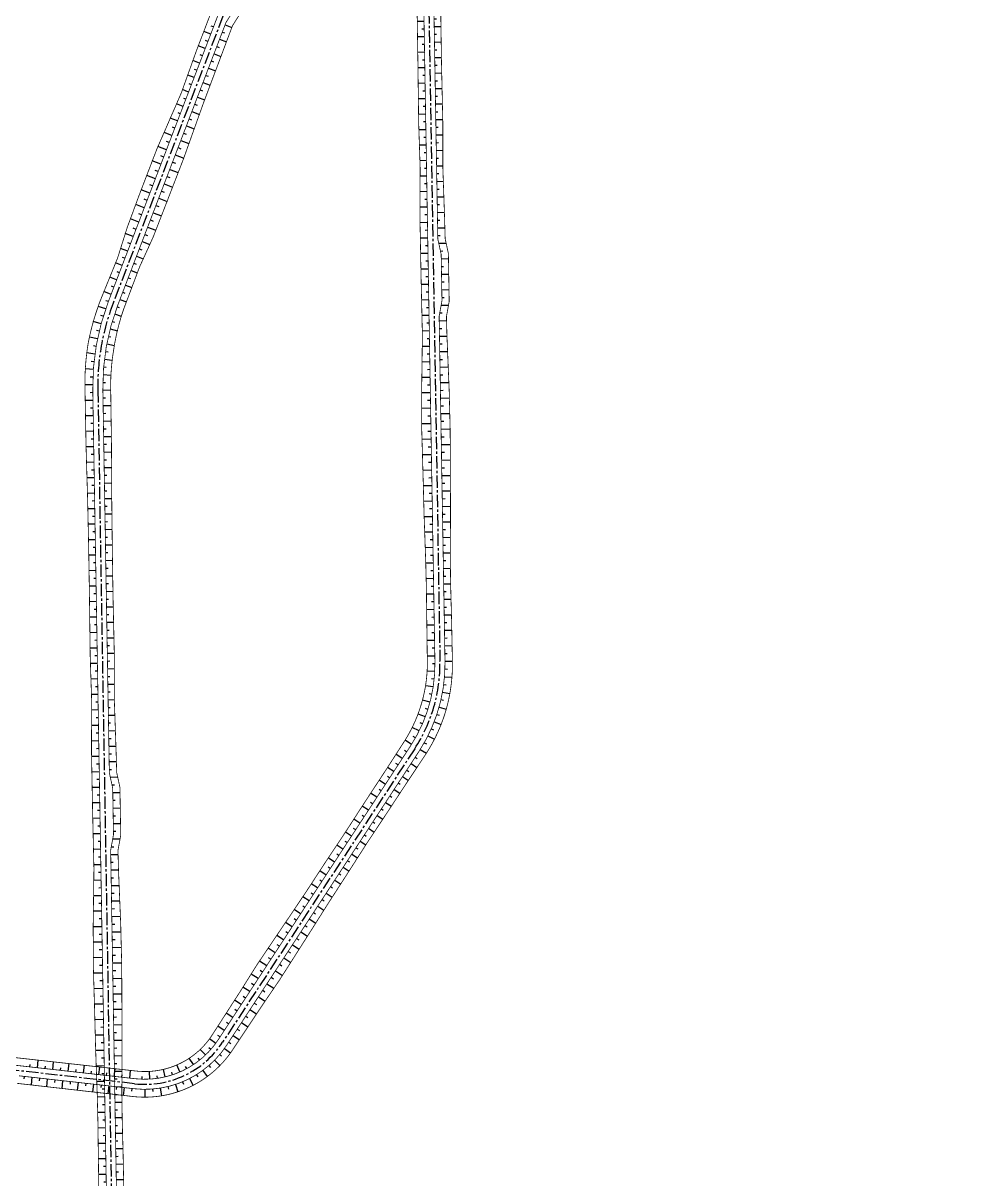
# Model space of a CAD drawing. Extents: x 5370511 to 5386565, y 1010429 to 1053793.
# Drawn here: x 5374825 to 5375431, y 1038573 to 1039320 of the extents above; entities that cross this region are included whole.
import ezdxf

# ---------------------------------------------------------------- set-up
doc = ezdxf.new("R2010")
doc.units = 0
doc.linetypes.add('осевая2', pattern=[12.5, 8, -1.5, 1.5, -1.5])
doc.layers.add('АД_ось', color=7, linetype='CONTINUOUS')
doc.layers.add('АД_откосы', color=7, linetype='CONTINUOUS')

# ---------------------------------------------------------------- blocks, each defined once
blk = doc.blocks.new('ад_откосы')
at = {"layer": 'АД_ось', "color": 253, "linetype": 'осевая2'}
blk.add_lwpolyline([(5375430.58, 1040221.43), (5375411.597, 1040182.837), (5375411.597, 1040182.837, -0.1885989), (5375379.345, 1040153.337), (5375343.18, 1040142.238, 0.339224), (5375295.515, 1040075.016), (5375298.308, 1039852.823, -0.2661687), (5375269.306, 1039800.693), (5375230.075, 1039777.027, 0.1670814), (5375188.345, 1039727.168), (5375094.995, 1039483.442, 0.0959879), (5375085.094, 1039427.24), (5375093.937, 1038907.311, -0.1503025), (5375077.612, 1038850.83), (5374953.466, 1038661.234, -0.2829147), (5374896.577, 1038634.476), (5374480.435, 1038681.187, 0.2497911), (5374454.21, 1038670.78), (5374439.829, 1038653.825, 0.414264), (5374442.147, 1038625.633), (5374500.604, 1038576.068)], format="xyb", dxfattribs=at)
at = {"layer": 'АД_откосы', "color": 253, "const_width": 0.5}
for points in [[(5375177.563, 1039671.261), (5375172.151, 1039662.688), (5375153.683, 1039613.618), (5375140.355, 1039576.371), (5375128.857, 1039546.637), (5375120.825, 1039526.059), (5375112.154, 1039507.01), (5375102.195, 1039480.67), (5375101.822, 1039479.614), (5375101.456, 1039478.556), (5375101.099, 1039477.495), (5375100.751, 1039476.431), (5375100.41, 1039475.364), (5375100.078, 1039474.294), (5375099.755, 1039473.223), (5375099.44, 1039472.148), (5375099.133, 1039471.071), (5375098.835, 1039469.992), (5375098.546, 1039468.91), (5375098.264, 1039467.826), (5375097.992, 1039466.74), (5375097.728, 1039465.652), (5375097.472, 1039464.562), (5375097.225, 1039463.47), (5375096.976, 1039462.32), (5375096.735, 1039461.169), (5375096.504, 1039460.016), (5375096.283, 1039458.86), (5375096.072, 1039457.703), (5375095.87, 1039456.544), (5375095.677, 1039455.384), (5375095.495, 1039454.222), (5375095.306, 1039453.106), (5375095.126, 1039451.989), (5375094.955, 1039450.871), (5375094.793, 1039449.751), (5375094.64, 1039448.629), (5375094.496, 1039447.507), (5375094.361, 1039446.383), (5375094.235, 1039445.259), (5375094.118, 1039444.133), (5375094.01, 1039443.007), (5375093.91, 1039441.88), (5375093.82, 1039440.752), (5375093.739, 1039439.623), (5375093.667, 1039438.494), (5375093.604, 1039437.364), (5375093.55, 1039436.233), (5375093.505, 1039435.103), (5375093.469, 1039433.972), (5375093.442, 1039432.84), (5375093.424, 1039431.709), (5375093.415, 1039430.577), (5375093.415, 1039429.446), (5375093.425, 1039428.314), (5375093.452, 1039426.407), (5375093.936, 1039391.208), (5375094.117, 1039355.926), (5375094.482, 1039323.898), (5375094.919, 1039294.471), (5375095.773, 1039255.94), (5375095.807, 1039226.036), (5375096.886, 1039194.97), (5375097.303, 1039180.286), (5375099.387, 1039170.716), (5375099.913, 1039139.794), (5375098.135, 1039130.046), (5375098.43, 1039118.375), (5375099.911, 1039081.925), (5375100.548, 1039055.992), (5375100.69, 1039023.65), (5375100.757, 1039002.988), (5375100.629, 1038972.942), (5375100.861, 1038955.983), (5375101.42, 1038935.19), (5375101.982, 1038907.434), (5375101.994, 1038906.571), (5375101.999, 1038905.708), (5375101.998, 1038904.844), (5375101.989, 1038903.981), (5375101.973, 1038903.117), (5375101.951, 1038902.254), (5375101.922, 1038901.391), (5375101.885, 1038900.529), (5375101.842, 1038899.666), (5375101.792, 1038898.805), (5375101.736, 1038897.943), (5375101.672, 1038897.082), (5375101.601, 1038896.221), (5375101.524, 1038895.362), (5375101.439, 1038894.502), (5375101.348, 1038893.644), (5375101.25, 1038892.786), (5375101.145, 1038891.929), (5375101.033, 1038891.073), (5375100.915, 1038890.218), (5375100.789, 1038889.363), (5375100.657, 1038888.51), (5375100.518, 1038887.658), (5375100.372, 1038886.807), (5375100.219, 1038885.957), (5375100.06, 1038885.109), (5375099.893, 1038884.261), (5375099.72, 1038883.415), (5375099.541, 1038882.571), (5375099.354, 1038881.728), (5375099.161, 1038880.886), (5375098.961, 1038880.046), (5375098.754, 1038879.208), (5375098.541, 1038878.372), (5375098.321, 1038877.537), (5375098.094, 1038876.703), (5375097.861, 1038875.872), (5375097.621, 1038875.043), (5375097.374, 1038874.215), (5375097.11, 1038873.376), (5375096.839, 1038872.538), (5375096.561, 1038871.703), (5375096.276, 1038870.869), (5375095.984, 1038870.039), (5375095.686, 1038869.21), (5375095.381, 1038868.385), (5375095.069, 1038867.561), (5375094.75, 1038866.74), (5375094.425, 1038865.922), (5375094.093, 1038865.107), (5375093.755, 1038864.294), (5375093.41, 1038863.484), (5375093.058, 1038862.677), (5375092.7, 1038861.872), (5375092.335, 1038861.071), (5375091.964, 1038860.273), (5375091.586, 1038859.477), (5375091.202, 1038858.685), (5375090.811, 1038857.896), (5375090.414, 1038857.11), (5375090.01, 1038856.328), (5375089.601, 1038855.548), (5375089.185, 1038854.773), (5375088.762, 1038854), (5375088.333, 1038853.231), (5375087.901, 1038852.469), (5375087.463, 1038851.71), (5375087.019, 1038850.955), (5375086.569, 1038850.203), (5375086.112, 1038849.455), (5375085.649, 1038848.711), (5375085.181, 1038847.971), (5375084.706, 1038847.234), (5375084.226, 1038846.502), (5375072.385, 1038828.699), (5375058.558, 1038807.679), (5375046.804, 1038789.963), (5375033.87, 1038769.769), (5375020.768, 1038749.469), (5375011.392, 1038734.596), (5374990.422, 1038701.71), (5374990.279, 1038701.493), (5374979.574, 1038685.791), (5374960.243, 1038656.792), (5374959.949, 1038656.343), (5374959.651, 1038655.897), (5374959.349, 1038655.453), (5374959.044, 1038655.012), (5374958.736, 1038654.573), (5374958.424, 1038654.136), (5374958.109, 1038653.702), (5374957.79, 1038653.27), (5374957.468, 1038652.841), (5374957.142, 1038652.415), (5374956.814, 1038651.991), (5374956.482, 1038651.569), (5374956.146, 1038651.151), (5374955.807, 1038650.734), (5374955.465, 1038650.321), (5374955.12, 1038649.91), (5374954.772, 1038649.502), (5374954.42, 1038649.097), (5374954.065, 1038648.694), (5374953.707, 1038648.295), (5374953.346, 1038647.898), (5374952.982, 1038647.504), (5374952.614, 1038647.113), (5374952.244, 1038646.725), (5374951.87, 1038646.339), (5374951.494, 1038645.957), (5374951.114, 1038645.578), (5374950.732, 1038645.201), (5374950.347, 1038644.828), (5374949.958, 1038644.458), (5374949.567, 1038644.091), (5374949.173, 1038643.727), (5374948.776, 1038643.366), (5374948.376, 1038643.008), (5374947.973, 1038642.653), (5374947.568, 1038642.302), (5374947.16, 1038641.953), (5374946.749, 1038641.608), (5374946.335, 1038641.266), (5374945.919, 1038640.928), (5374945.5, 1038640.593), (5374944.978, 1038640.184), (5374944.453, 1038639.78), (5374943.924, 1038639.381), (5374943.392, 1038638.986), (5374942.857, 1038638.596), (5374942.416, 1038638.282), (5374941.973, 1038637.972), (5374941.528, 1038637.665), (5374941.08, 1038637.361), (5374940.629, 1038637.061), (5374940.176, 1038636.765), (5374939.721, 1038636.472), (5374939.264, 1038636.183), (5374938.804, 1038635.898), (5374938.342, 1038635.616), (5374937.878, 1038635.338), (5374937.412, 1038635.064), (5374936.943, 1038634.793), (5374936.473, 1038634.526), (5374936, 1038634.263), (5374935.525, 1038634.003), (5374935.048, 1038633.748), (5374934.569, 1038633.496), (5374934.088, 1038633.248), (5374933.605, 1038633.004), (5374933.121, 1038632.763), (5374932.634, 1038632.527), (5374932.146, 1038632.294), (5374931.655, 1038632.065), (5374931.163, 1038631.84), (5374930.669, 1038631.619), (5374930.174, 1038631.402), (5374929.676, 1038631.189), (5374929.177, 1038630.98), (5374928.677, 1038630.775), (5374928.174, 1038630.573), (5374927.671, 1038630.376), (5374927.165, 1038630.183), (5374926.658, 1038629.994), (5374926.15, 1038629.808), (5374925.64, 1038629.627), (5374925.129, 1038629.45), (5374924.616, 1038629.277), (5374924.102, 1038629.109), (5374923.587, 1038628.944), (5374923.071, 1038628.783), (5374922.553, 1038628.627), (5374922.034, 1038628.475), (5374921.514, 1038628.326), (5374920.993, 1038628.182), (5374920.471, 1038628.042), (5374919.948, 1038627.906), (5374919.423, 1038627.774), (5374918.898, 1038627.647), (5374918.371, 1038627.523), (5374917.844, 1038627.404), (5374917.315, 1038627.289), (5374916.786, 1038627.178), (5374916.256, 1038627.071), (5374915.725, 1038626.968), (5374915.193, 1038626.87), (5374914.661, 1038626.776), (5374914.128, 1038626.686), (5374913.594, 1038626.6), (5374913.059, 1038626.518), (5374912.524, 1038626.441), (5374911.988, 1038626.368), (5374911.452, 1038626.299), (5374910.915, 1038626.234), (5374910.378, 1038626.174), (5374909.84, 1038626.117), (5374909.301, 1038626.065), (5374908.763, 1038626.018), (5374908.224, 1038625.974), (5374907.684, 1038625.935), (5374907.145, 1038625.9), (5374906.605, 1038625.869), (5374906.06, 1038625.845), (5374905.515, 1038625.824), (5374904.97, 1038625.808), (5374904.425, 1038625.796), (5374903.88, 1038625.789), (5374903.335, 1038625.785), (5374902.789, 1038625.786), (5374902.244, 1038625.792), (5374901.699, 1038625.801), (5374901.154, 1038625.815), (5374900.609, 1038625.833), (5374900.064, 1038625.856), (5374899.519, 1038625.883), (5374898.975, 1038625.914), (5374898.431, 1038625.949), (5374897.887, 1038625.989), (5374897.343, 1038626.033), (5374896.8, 1038626.081), (5374895.674, 1038626.199), (5374820.625, 1038634.711)], [(5375159.271, 1039673.833), (5375148.683, 1039646.127), (5375139.046, 1039619.225), (5375123.231, 1039582.93), (5375111.797, 1039553.171), (5375104.146, 1039532.447), (5375097.839, 1039512.492), (5375087.229, 1039486.401), (5375086.766, 1039485.215), (5375086.313, 1039484.026), (5375085.869, 1039482.834), (5375085.435, 1039481.637), (5375085.01, 1039480.438), (5375084.595, 1039479.235), (5375084.19, 1039478.028), (5375083.795, 1039476.819), (5375083.409, 1039475.606), (5375083.032, 1039474.391), (5375082.666, 1039473.172), (5375082.309, 1039471.951), (5375081.963, 1039470.726), (5375081.626, 1039469.499), (5375081.298, 1039468.269), (5375080.981, 1039467.037), (5375080.674, 1039465.802), (5375080.376, 1039464.565), (5375080.089, 1039463.325), (5375079.813, 1039462.093), (5375079.548, 1039460.858), (5375079.292, 1039459.622), (5375079.046, 1039458.383), (5375078.81, 1039457.142), (5375078.614, 1039455.899), (5375078.427, 1039454.654), (5375078.25, 1039453.408), (5375078.083, 1039452.16), (5375077.926, 1039450.911), (5375077.778, 1039449.661), (5375077.641, 1039448.41), (5375077.514, 1039447.157), (5375077.396, 1039445.904), (5375077.289, 1039444.65), (5375077.191, 1039443.395), (5375077.104, 1039442.139), (5375077.026, 1039440.882), (5375076.958, 1039439.625), (5375076.9, 1039438.368), (5375076.853, 1039437.11), (5375076.815, 1039435.852), (5375076.787, 1039434.593), (5375076.769, 1039433.334), (5375076.762, 1039432.088), (5375076.764, 1039430.841), (5375076.776, 1039429.595), (5375076.798, 1039428.349), (5375076.829, 1039427.103), (5375077.493, 1039390.929), (5375078.541, 1039355.661), (5375079.226, 1039323.638), (5375079.683, 1039294.212), (5375080.168, 1039255.675), (5375081.136, 1039225.787), (5375080.99, 1039194.7), (5375081.72, 1039155.687), (5375082.585, 1039118.106), (5375082.107, 1039081.622), (5375082.19, 1039055.68), (5375083.122, 1039023.351), (5375083.653, 1039002.517), (5375084.706, 1038972.671), (5375085.136, 1038955.716), (5375085.772, 1038907.161), (5375085.778, 1038906.421), (5375085.778, 1038905.681), (5375085.771, 1038904.942), (5375085.759, 1038904.202), (5375085.741, 1038903.463), (5375085.717, 1038902.724), (5375085.687, 1038901.985), (5375085.651, 1038901.246), (5375085.609, 1038900.508), (5375085.561, 1038899.77), (5375085.507, 1038899.032), (5375085.447, 1038898.295), (5375085.381, 1038897.558), (5375085.309, 1038896.822), (5375085.232, 1038896.086), (5375085.148, 1038895.351), (5375085.059, 1038894.617), (5375084.963, 1038893.884), (5375084.862, 1038893.151), (5375084.755, 1038892.419), (5375084.642, 1038891.688), (5375084.523, 1038890.958), (5375084.398, 1038890.229), (5375084.267, 1038889.502), (5375084.13, 1038888.775), (5375083.988, 1038888.049), (5375083.84, 1038887.324), (5375083.685, 1038886.601), (5375083.525, 1038885.879), (5375083.35, 1038885.118), (5375083.168, 1038884.358), (5375082.979, 1038883.599), (5375082.784, 1038882.843), (5375082.583, 1038882.088), (5375082.376, 1038881.334), (5375082.162, 1038880.583), (5375081.942, 1038879.833), (5375081.423, 1038878.132), (5375081.201, 1038877.428), (5375080.973, 1038876.727), (5375080.739, 1038876.026), (5375080.5, 1038875.328), (5375080.255, 1038874.632), (5375080.005, 1038873.938), (5375079.749, 1038873.246), (5375079.487, 1038872.556), (5375079.22, 1038871.868), (5375078.947, 1038871.182), (5375078.669, 1038870.498), (5375078.385, 1038869.817), (5375078.096, 1038869.138), (5375077.802, 1038868.461), (5375077.502, 1038867.787), (5375077.196, 1038867.115), (5375076.885, 1038866.446), (5375076.569, 1038865.779), (5375076.248, 1038865.114), (5375075.921, 1038864.453), (5375075.588, 1038863.794), (5375075.251, 1038863.137), (5375074.908, 1038862.484), (5375074.56, 1038861.833), (5375074.202, 1038861.169), (5375073.838, 1038860.508), (5375073.47, 1038859.85), (5375073.095, 1038859.196), (5375072.716, 1038858.544), (5375072.331, 1038857.895), (5375071.941, 1038857.249), (5375071.546, 1038856.607), (5375071.145, 1038855.968), (5375070.739, 1038855.332), (5375059.164, 1038837.356), (5375045.36, 1038816.321), (5375033.833, 1038798.457), (5375020.555, 1038778.488), (5375007.333, 1038758.266), (5374997.532, 1038743.671), (5374975.71, 1038711.343), (5374965.476, 1038695.023), (5374946.598, 1038665.728), (5374946.373, 1038665.387), (5374946.145, 1038665.047), (5374945.915, 1038664.709), (5374945.682, 1038664.373), (5374945.446, 1038664.039), (5374945.208, 1038663.707), (5374944.967, 1038663.376), (5374944.724, 1038663.048), (5374944.478, 1038662.721), (5374944.229, 1038662.397), (5374943.978, 1038662.074), (5374943.724, 1038661.754), (5374943.468, 1038661.435), (5374943.209, 1038661.118), (5374942.948, 1038660.804), (5374942.684, 1038660.491), (5374942.418, 1038660.181), (5374942.149, 1038659.873), (5374941.878, 1038659.567), (5374941.605, 1038659.263), (5374941.329, 1038658.961), (5374941.051, 1038658.661), (5374940.77, 1038658.364), (5374940.487, 1038658.069), (5374940.202, 1038657.776), (5374939.915, 1038657.485), (5374939.625, 1038657.197), (5374939.333, 1038656.911), (5374939.039, 1038656.627), (5374938.742, 1038656.345), (5374938.443, 1038656.066), (5374938.142, 1038655.79), (5374937.839, 1038655.515), (5374937.534, 1038655.243), (5374937.226, 1038654.974), (5374936.917, 1038654.707), (5374936.605, 1038654.442), (5374936.292, 1038654.18), (5374935.976, 1038653.92), (5374935.658, 1038653.663), (5374935.338, 1038653.408), (5374935.016, 1038653.156), (5374934.692, 1038652.906), (5374934.367, 1038652.659), (5374934.039, 1038652.415), (5374933.705, 1038652.171), (5374933.369, 1038651.93), (5374933.03, 1038651.692), (5374932.69, 1038651.456), (5374932.348, 1038651.224), (5374932.005, 1038650.994), (5374931.659, 1038650.766), (5374931.312, 1038650.542), (5374930.963, 1038650.32), (5374930.612, 1038650.101), (5374930.259, 1038649.885), (5374929.905, 1038649.671), (5374929.549, 1038649.461), (5374929.191, 1038649.253), (5374928.832, 1038649.048), (5374928.471, 1038648.846), (5374928.108, 1038648.647), (5374927.744, 1038648.451), (5374927.378, 1038648.258), (5374927.011, 1038648.068), (5374926.642, 1038647.88), (5374926.272, 1038647.696), (5374925.9, 1038647.515), (5374925.527, 1038647.336), (5374925.152, 1038647.161), (5374924.777, 1038646.988), (5374924.399, 1038646.819), (5374924.021, 1038646.652), (5374923.641, 1038646.489), (5374923.259, 1038646.328), (5374922.877, 1038646.171), (5374922.493, 1038646.017), (5374922.108, 1038645.865), (5374921.722, 1038645.717), (5374921.334, 1038645.572), (5374920.946, 1038645.43), (5374920.556, 1038645.291), (5374920.166, 1038645.156), (5374919.774, 1038645.023), (5374919.381, 1038644.894), (5374918.987, 1038644.767), (5374918.592, 1038644.644), (5374918.196, 1038644.524), (5374917.8, 1038644.407), (5374917.402, 1038644.294), (5374917.003, 1038644.183), (5374916.604, 1038644.076), (5374916.203, 1038643.972), (5374915.802, 1038643.871), (5374915.392, 1038643.771), (5374914.981, 1038643.675), (5374914.57, 1038643.582), (5374914.157, 1038643.492), (5374913.744, 1038643.406), (5374913.33, 1038643.323), (5374912.916, 1038643.244), (5374912.501, 1038643.168), (5374912.085, 1038643.095), (5374911.669, 1038643.026), (5374911.252, 1038642.96), (5374910.835, 1038642.897), (5374910.417, 1038642.838), (5374909.999, 1038642.783), (5374909.58, 1038642.73), (5374909.161, 1038642.681), (5374908.741, 1038642.636), (5374908.321, 1038642.594), (5374907.901, 1038642.555), (5374907.481, 1038642.52), (5374907.06, 1038642.488), (5374906.639, 1038642.46), (5374906.218, 1038642.435), (5374905.796, 1038642.414), (5374905.384, 1038642.396), (5374904.971, 1038642.381), (5374904.558, 1038642.369), (5374904.145, 1038642.361), (5374903.732, 1038642.356), (5374903.319, 1038642.354), (5374902.906, 1038642.355), (5374902.493, 1038642.36), (5374902.08, 1038642.368), (5374901.667, 1038642.379), (5374901.254, 1038642.393), (5374900.842, 1038642.411), (5374900.429, 1038642.432), (5374900.017, 1038642.456), (5374899.605, 1038642.484), (5374899.193, 1038642.514), (5374898.781, 1038642.548), (5374898.37, 1038642.585), (5374897.517, 1038642.672), (5374818.499, 1038651.436)]]:
    blk.add_lwpolyline(points, dxfattribs=at)
at = {"layer": 'АД_откосы', "color": 253}
blk.add_lwpolyline([(5375458.347, 1040221.108, 0.5, 0.5, 0.2574846), (5375421.326, 1040195.252, 0.5, 0.5, 0), (5375414.514, 1040181.403, 0.5, 0.5, -0.1885989), (5375380.514, 1040150.305, 0.5, 0.5, 0), (5375335.042, 1040132.77, 0.5, 0.5, 0.3135397), (5375298.714, 1040079.107, 0.5, 0.5, 0), (5375301.558, 1039852.864, 0.5, 0.5, -0.2661687), (5375270.984, 1039797.911, 0.5, 0.5, 0), (5375231.753, 1039774.244, 0.5, 0.5, 0.1670814), (5375191.38, 1039726.006, 0.5, 0.5, 0), (5375185.799, 1039711.436, 0.5, 0.5, 0), (5375184.09, 1039701.382, 0.5, 0.5, 0), (5375173.36, 1039673.367, 0.5, 0.5, 0), (5375167.916, 1039664.744, 0.5, 0.5, 0), (5375098.03, 1039482.279, 0.5, 0.5, 0.0959879), (5375088.344, 1039427.295, 0.5, 0.5, 0), (5375092.547, 1039180.138, 0.5, 0.5, 0), (5375094.717, 1039170.174, 0.5, 0.5, 0), (5375095.227, 1039140.178, 0.5, 0.5, 0), (5375093.398, 1039130.145, 0.5, 0.5, 0), (5375097.187, 1038907.366, 0.5, 0.5, -0.1503025), (5375080.331, 1038849.05, 0.5, 0.5, 0), (5374956.185, 1038659.453, 0.5, 0.5, -0.2829147), (5374896.214, 1038631.247, 0.5, 0.5, 0), (5374821.962, 1038639.581, 0.5, 0.5, 0)], format="xyseb", dxfattribs=at)
at = {"layer": 'АД_откосы', "color": 253, "const_width": 0.5}
blk.add_lwpolyline([(5375403.879, 1040215.333, -0.5904508), (5375415.662, 1040198.463), (5375408.681, 1040184.272, -0.1885989), (5375378.176, 1040156.369), (5375332.703, 1040138.835, 0.3135397), (5375292.215, 1040079.026), (5375295.058, 1039852.782, -0.2661687), (5375267.627, 1039803.476), (5375228.396, 1039779.81, 0.1670814), (5375185.31, 1039728.331), (5375091.96, 1039484.604, 0.0959879), (5375081.845, 1039427.185), (5375090.687, 1038907.256, -0.1503025), (5375074.893, 1038852.61), (5374950.747, 1038663.014, -0.2829147), (5374896.939, 1038637.706), (5374480.798, 1038684.417, 0.2497911), (5374451.732, 1038672.882), (5374437.351, 1038655.927, 0.414264), (5374440.045, 1038623.155), (5374498.464, 1038573.621)], format="xyb", dxfattribs=at)
at = {"layer": 'АД_откосы', "color": 253}
for points in [[(5375158.066, 1039657.2), (5375153.572, 1039658.921)], [(5375159.855, 1039661.87), (5375158.354, 1039662.444)], [(5375165.565, 1039658.605), (5375167.027, 1039658.045)], [(5375167.353, 1039663.274), (5375171.739, 1039661.595)], [(5375154.49, 1039647.862), (5375150.003, 1039649.58)], [(5375156.278, 1039652.531), (5375154.78, 1039653.105)], [(5375161.988, 1039649.267), (5375163.468, 1039648.7)], [(5375163.776, 1039653.936), (5375168.217, 1039652.235)], [(5375152.701, 1039643.193), (5375151.206, 1039643.765)], [(5375160.2, 1039644.597), (5375164.694, 1039642.876)], [(5375150.913, 1039638.523), (5375146.557, 1039640.192)], [(5375149.124, 1039633.854), (5375147.672, 1039634.41)], [(5375156.623, 1039635.259), (5375161.172, 1039633.517)], [(5375158.411, 1039639.928), (5375159.91, 1039639.354)], [(5375147.336, 1039629.185), (5375143.184, 1039630.775)], [(5375154.835, 1039630.59), (5375156.351, 1039630.009)], [(5375143.759, 1039619.846), (5375139.811, 1039621.359)], [(5375145.548, 1039624.516), (5375144.164, 1039625.046)], [(5375151.258, 1039621.251), (5375152.792, 1039620.664)], [(5375153.046, 1039625.921), (5375157.65, 1039624.157)], [(5375140.183, 1039610.508), (5375135.954, 1039612.128)], [(5375141.971, 1039615.177), (5375140.655, 1039615.681)], [(5375147.681, 1039611.913), (5375149.234, 1039611.318)], [(5375149.47, 1039616.582), (5375154.127, 1039614.798)], [(5375138.394, 1039605.839), (5375136.985, 1039606.379)], [(5375145.893, 1039607.244), (5375150.738, 1039605.388)], [(5375136.606, 1039601.169), (5375131.955, 1039602.951)], [(5375134.818, 1039596.5), (5375133.267, 1039597.094)], [(5375142.316, 1039597.905), (5375147.368, 1039595.97)], [(5375144.104, 1039602.574), (5375145.72, 1039601.956)], [(5375133.029, 1039591.831), (5375127.956, 1039593.774)], [(5375140.528, 1039593.236), (5375142.212, 1039592.591)], [(5375129.453, 1039582.493), (5375123.957, 1039584.597)], [(5375131.241, 1039587.162), (5375129.55, 1039587.809)], [(5375136.951, 1039583.897), (5375138.704, 1039583.226)], [(5375138.739, 1039588.567), (5375143.998, 1039586.552)], [(5375125.876, 1039573.154), (5375120.296, 1039575.291)], [(5375127.664, 1039577.823), (5375125.832, 1039578.525)], [(5375135.163, 1039579.228), (5375140.629, 1039577.135)], [(5375124.087, 1039568.485), (5375122.227, 1039569.197)], [(5375131.586, 1039569.89), (5375137.041, 1039567.8)], [(5375133.374, 1039574.559), (5375135.196, 1039573.861)], [(5375122.299, 1039563.816), (5375116.709, 1039565.957)], [(5375120.511, 1039559.146), (5375118.647, 1039559.86)], [(5375128.009, 1039560.551), (5375133.434, 1039558.473)], [(5375129.798, 1039565.22), (5375131.616, 1039564.524)], [(5375118.722, 1039554.477), (5375113.123, 1039556.622)], [(5375126.221, 1039555.882), (5375128.029, 1039555.189)], [(5375115.146, 1039545.139), (5375109.614, 1039547.257)], [(5375116.934, 1039549.808), (5375115.068, 1039550.523)], [(5375122.644, 1039546.543), (5375124.442, 1039545.855)], [(5375124.433, 1039551.213), (5375129.827, 1039549.147)], [(5375111.569, 1039535.8), (5375106.15, 1039537.876)], [(5375113.357, 1039540.469), (5375111.513, 1039541.176)], [(5375120.856, 1039541.874), (5375126.199, 1039539.828)], [(5375109.781, 1039531.131), (5375107.974, 1039531.823)], [(5375117.279, 1039532.536), (5375122.563, 1039530.512)], [(5375119.068, 1039537.205), (5375120.849, 1039536.523)], [(5375107.992, 1039526.462), (5375102.874, 1039528.422)], [(5375106.204, 1039521.792), (5375104.498, 1039522.446)], [(5375113.702, 1039523.197), (5375118.659, 1039521.299)], [(5375115.491, 1039527.867), (5375117.252, 1039527.192)], [(5375104.416, 1039517.123), (5375099.855, 1039518.87)], [(5375111.914, 1039518.528), (5375113.566, 1039517.895)], [(5375100.839, 1039507.785), (5375096.587, 1039509.413)], [(5375102.627, 1039512.454), (5375101.107, 1039513.036)], [(5375108.337, 1039509.19), (5375109.798, 1039508.63)], [(5375110.126, 1039513.859), (5375114.508, 1039512.18)], [(5375097.262, 1039498.446), (5375092.819, 1039500.148)], [(5375099.05, 1039503.115), (5375097.633, 1039503.658)], [(5375106.549, 1039504.52), (5375110.623, 1039502.96)], [(5375095.474, 1039493.777), (5375093.993, 1039494.344)], [(5375102.972, 1039495.182), (5375107.086, 1039493.606)], [(5375104.761, 1039499.851), (5375106.119, 1039499.331)], [(5375093.685, 1039489.108), (5375089.052, 1039490.883)], [(5375091.897, 1039484.438), (5375090.352, 1039485.028)], [(5375099.396, 1039485.843), (5375103.55, 1039484.252)], [(5375101.184, 1039490.513), (5375102.555, 1039489.987)], [(5375090.191, 1039479.739), (5375085.353, 1039481.407)], [(5375097.612, 1039481.172), (5375099.001, 1039480.653)], [(5375087.242, 1039470.185), (5375082.199, 1039471.564)], [(5375088.639, 1039474.986), (5375087.009, 1039475.489)], [(5375094.432, 1039471.693), (5375095.9, 1039471.256)], [(5375095.941, 1039476.46), (5375100.296, 1039474.999)], [(5375086.003, 1039465.342), (5375084.308, 1039465.746)], [(5375093.086, 1039466.878), (5375097.731, 1039465.665)], [(5375084.923, 1039460.46), (5375079.691, 1039461.529)], [(5375084.002, 1039455.546), (5375082.248, 1039455.845)], [(5375090.891, 1039457.124), (5375095.81, 1039456.192)], [(5375091.905, 1039462.02), (5375093.466, 1039461.669)], [(5375083.243, 1039450.604), (5375077.977, 1039451.326)], [(5375090.043, 1039452.197), (5375091.693, 1039451.942)], [(5375082.208, 1039440.659), (5375077.034, 1039441.027)], [(5375082.644, 1039445.64), (5375080.882, 1039445.823)], [(5375088.854, 1039442.27), (5375090.536, 1039442.126)], [(5375089.364, 1039447.243), (5375094.391, 1039446.641)], [(5375081.935, 1039435.667), (5375080.207, 1039435.733)], [(5375088.514, 1039437.281), (5375093.587, 1039437.022)], [(5375081.825, 1039430.668), (5375076.765, 1039430.697)], [(5375081.871, 1039425.669), (5375080.184, 1039425.64)], [(5375088.344, 1039432.285), (5375090.037, 1039432.256)], [(5375088.344, 1039427.285), (5375093.438, 1039427.372)], [(5375081.956, 1039420.669), (5375076.949, 1039420.584)], [(5375088.429, 1039422.286), (5375090.127, 1039422.315)], [(5375082.126, 1039410.671), (5375077.132, 1039410.586)], [(5375082.041, 1039415.67), (5375080.372, 1039415.642)], [(5375088.514, 1039417.286), (5375093.577, 1039417.372)], [(5375088.599, 1039412.287), (5375090.287, 1039412.316)], [(5375082.211, 1039405.672), (5375080.546, 1039405.643)], [(5375088.684, 1039407.288), (5375093.714, 1039407.373)], [(5375082.296, 1039400.672), (5375077.316, 1039400.588)], [(5375082.381, 1039395.673), (5375080.721, 1039395.645)], [(5375088.769, 1039402.289), (5375090.446, 1039402.317)], [(5375088.854, 1039397.289), (5375093.852, 1039397.374)], [(5375082.466, 1039390.674), (5375077.503, 1039390.589)], [(5375088.939, 1039392.29), (5375090.605, 1039392.318)], [(5375082.636, 1039380.675), (5375077.8, 1039380.593)], [(5375082.551, 1039385.674), (5375080.896, 1039385.646)], [(5375089.024, 1039387.291), (5375093.956, 1039387.375)], [(5375089.109, 1039382.291), (5375090.753, 1039382.319)], [(5375082.721, 1039375.676), (5375081.109, 1039375.649)], [(5375089.194, 1039377.292), (5375094.007, 1039377.374)], [(5375082.806, 1039370.677), (5375078.097, 1039370.597)], [(5375082.891, 1039365.677), (5375081.321, 1039365.651)], [(5375089.279, 1039372.293), (5375090.884, 1039372.32)], [(5375089.364, 1039367.294), (5375094.059, 1039367.373)], [(5375082.976, 1039360.678), (5375078.395, 1039360.6)], [(5375089.449, 1039362.294), (5375091.014, 1039362.321)], [(5375083.146, 1039350.68), (5375078.65, 1039350.603)], [(5375083.061, 1039355.679), (5375081.534, 1039355.653)], [(5375089.534, 1039357.295), (5375094.11, 1039357.373)], [(5375089.619, 1039352.296), (5375091.145, 1039352.322)], [(5375083.231, 1039345.68), (5375081.732, 1039345.655)], [(5375089.704, 1039347.296), (5375094.215, 1039347.373)], [(5375083.316, 1039340.681), (5375078.863, 1039340.605)], [(5375083.401, 1039335.682), (5375081.917, 1039335.656)], [(5375089.789, 1039342.297), (5375091.293, 1039342.323)], [(5375089.874, 1039337.298), (5375094.328, 1039337.374)], [(5375083.486, 1039330.682), (5375079.077, 1039330.607)], [(5375089.959, 1039332.299), (5375091.444, 1039332.324)], [(5375083.571, 1039325.683), (5375082.101, 1039325.658)], [(5375090.044, 1039327.299), (5375094.442, 1039327.374)], [(5375090.129, 1039322.3), (5375091.595, 1039322.325)], [(5375083.656, 1039320.684), (5375079.273, 1039320.609)], [(5375083.741, 1039315.685), (5375082.28, 1039315.66)], [(5375090.215, 1039317.301), (5375094.579, 1039317.375)], [(5375083.826, 1039310.685), (5375079.428, 1039310.611)], [(5375090.3, 1039312.302), (5375091.754, 1039312.326)], [(5375090.385, 1039307.302), (5375094.728, 1039307.376)], [(5375083.996, 1039300.687), (5375079.583, 1039300.612)], [(5375083.911, 1039305.686), (5375082.445, 1039305.661)], [(5375090.47, 1039302.303), (5375091.917, 1039302.328)], [(5375084.081, 1039295.688), (5375082.61, 1039295.663)], [(5375090.555, 1039297.304), (5375094.876, 1039297.377)], [(5375090.64, 1039292.304), (5375092.08, 1039292.329)], [(5375084.166, 1039290.688), (5375079.728, 1039290.613)], [(5375084.251, 1039285.689), (5375082.772, 1039285.664)], [(5375090.725, 1039287.305), (5375095.076, 1039287.379)], [(5375084.336, 1039280.69), (5375079.854, 1039280.613)], [(5375090.81, 1039282.306), (5375092.26, 1039282.331)], [(5375090.895, 1039277.307), (5375095.298, 1039277.381)], [(5375084.506, 1039270.691), (5375079.98, 1039270.614)], [(5375084.421, 1039275.69), (5375082.927, 1039275.665)], [(5375090.98, 1039272.307), (5375092.447, 1039272.332)], [(5375084.591, 1039265.692), (5375083.083, 1039265.666)], [(5375091.065, 1039267.308), (5375095.519, 1039267.384)], [(5375091.15, 1039262.309), (5375092.635, 1039262.334)], [(5375084.676, 1039260.693), (5375080.106, 1039260.615)], [(5375084.761, 1039255.693), (5375083.238, 1039255.667)], [(5375091.235, 1039257.309), (5375095.741, 1039257.386)], [(5375084.846, 1039250.694), (5375080.332, 1039250.617)], [(5375091.32, 1039252.31), (5375092.822, 1039252.336)], [(5375091.405, 1039247.311), (5375095.783, 1039247.385)], [(5375085.016, 1039240.695), (5375080.656, 1039240.621)], [(5375084.931, 1039245.695), (5375083.427, 1039245.669)], [(5375091.49, 1039242.312), (5375092.949, 1039242.336)], [(5375085.101, 1039235.696), (5375083.648, 1039235.671)], [(5375091.575, 1039237.312), (5375095.794, 1039237.384)], [(5375091.66, 1039232.313), (5375093.066, 1039232.337)], [(5375085.187, 1039230.697), (5375080.98, 1039230.625)], [(5375085.272, 1039225.698), (5375083.869, 1039225.674)], [(5375091.745, 1039227.314), (5375095.806, 1039227.383)], [(5375085.357, 1039220.698), (5375081.112, 1039220.626)], [(5375091.83, 1039222.315), (5375093.184, 1039222.338)], [(5375091.915, 1039217.315), (5375096.108, 1039217.387)], [(5375085.527, 1039210.7), (5375081.065, 1039210.624)], [(5375085.442, 1039215.699), (5375084.027, 1039215.675)], [(5375092, 1039212.316), (5375093.398, 1039212.34)], [(5375085.612, 1039205.701), (5375084.124, 1039205.675)], [(5375092.085, 1039207.317), (5375096.455, 1039207.391)], [(5375092.17, 1039202.317), (5375093.627, 1039202.342)], [(5375085.697, 1039200.701), (5375081.018, 1039200.622)], [(5375085.782, 1039195.702), (5375084.222, 1039195.675)], [(5375092.255, 1039197.318), (5375096.802, 1039197.395)], [(5375085.867, 1039190.703), (5375081.066, 1039190.621)], [(5375092.34, 1039192.319), (5375093.856, 1039192.345)], [(5375092.425, 1039187.32), (5375097.001, 1039187.397)], [(5375086.037, 1039180.704), (5375081.253, 1039180.623)], [(5375085.952, 1039185.703), (5375084.352, 1039185.676)], [(5375092.51, 1039182.32), (5375094.035, 1039182.346)], [(5375086.122, 1039175.705), (5375084.527, 1039175.678)], [(5375093.171, 1039177.331), (5375097.885, 1039177.411)], [(5375094.339, 1039172.325), (5375095.858, 1039172.351)], [(5375086.207, 1039170.706), (5375081.44, 1039170.624)], [(5375086.292, 1039165.706), (5375084.703, 1039165.679)], [(5375094.708, 1039167.356), (5375099.498, 1039167.433)], [(5375086.377, 1039160.707), (5375081.627, 1039160.626)], [(5375094.8, 1039162.323), (5375096.313, 1039162.349)], [(5375094.93, 1039157.32), (5375099.643, 1039157.397)], [(5375086.547, 1039150.708), (5375081.836, 1039150.628)], [(5375086.462, 1039155.708), (5375084.879, 1039155.681)], [(5375095.124, 1039152.325), (5375096.631, 1039152.35)], [(5375086.632, 1039145.709), (5375085.062, 1039145.682)], [(5375095.189, 1039147.361), (5375099.779, 1039147.439)], [(5375095.23, 1039142.328), (5375096.76, 1039142.354)], [(5375086.717, 1039140.71), (5375082.066, 1039140.631)], [(5375086.802, 1039135.711), (5375085.252, 1039135.684)], [(5375094.656, 1039137.35), (5375099.463, 1039137.43)], [(5375086.887, 1039130.711), (5375082.296, 1039130.633)], [(5375093.445, 1039127.328), (5375098.202, 1039127.409)], [(5375093.787, 1039132.335), (5375095.345, 1039132.361)], [(5375087.057, 1039120.713), (5375082.527, 1039120.636)], [(5375086.972, 1039125.712), (5375085.442, 1039125.686)], [(5375093.531, 1039122.329), (5375095.116, 1039122.356)], [(5375087.142, 1039115.713), (5375085.632, 1039115.688)], [(5375093.616, 1039117.33), (5375098.47, 1039117.412)], [(5375093.701, 1039112.33), (5375095.319, 1039112.358)], [(5375087.227, 1039110.714), (5375082.487, 1039110.634)], [(5375087.312, 1039105.715), (5375085.732, 1039105.688)], [(5375093.786, 1039107.331), (5375098.876, 1039107.418)], [(5375087.397, 1039100.716), (5375082.356, 1039100.63)], [(5375093.871, 1039102.332), (5375095.567, 1039102.361)], [(5375093.956, 1039097.333), (5375099.282, 1039097.423)], [(5375087.567, 1039090.717), (5375082.225, 1039090.626)], [(5375087.482, 1039095.716), (5375085.802, 1039095.688)], [(5375094.041, 1039092.333), (5375095.816, 1039092.364)], [(5375087.652, 1039085.718), (5375085.872, 1039085.688)], [(5375094.126, 1039087.334), (5375099.688, 1039087.429)], [(5375094.211, 1039082.335), (5375096.065, 1039082.366)], [(5375087.737, 1039080.719), (5375082.11, 1039080.623)], [(5375087.822, 1039075.719), (5375085.947, 1039075.687)], [(5375094.296, 1039077.336), (5375100.022, 1039077.433)], [(5375087.907, 1039070.72), (5375082.142, 1039070.622)], [(5375094.381, 1039072.336), (5375096.289, 1039072.369)], [(5375094.466, 1039067.337), (5375100.267, 1039067.436)], [(5375088.077, 1039060.722), (5375082.174, 1039060.621)], [(5375087.992, 1039065.721), (5375086.071, 1039065.688)], [(5375094.551, 1039062.338), (5375096.485, 1039062.371)], [(5375088.162, 1039055.722), (5375086.195, 1039055.689)], [(5375094.636, 1039057.338), (5375100.512, 1039057.438)], [(5375094.721, 1039052.339), (5375096.68, 1039052.372)], [(5375088.247, 1039050.723), (5375082.336, 1039050.622)], [(5375088.332, 1039045.724), (5375086.362, 1039045.69)], [(5375094.806, 1039047.34), (5375100.585, 1039047.438)], [(5375088.417, 1039040.724), (5375082.624, 1039040.626)], [(5375094.891, 1039042.341), (5375096.817, 1039042.373)], [(5375094.976, 1039037.341), (5375100.629, 1039037.437)], [(5375088.588, 1039030.726), (5375082.912, 1039030.629)], [(5375088.502, 1039035.725), (5375086.571, 1039035.692)], [(5375095.061, 1039032.342), (5375096.945, 1039032.374)], [(5375088.673, 1039025.727), (5375086.781, 1039025.694)], [(5375095.146, 1039027.343), (5375100.673, 1039027.437)], [(5375095.231, 1039022.343), (5375097.073, 1039022.375)], [(5375088.758, 1039020.727), (5375083.191, 1039020.633)], [(5375088.843, 1039015.728), (5375086.987, 1039015.696)], [(5375095.316, 1039017.344), (5375100.71, 1039017.436)], [(5375088.928, 1039010.729), (5375083.446, 1039010.635)], [(5375095.401, 1039012.345), (5375097.199, 1039012.375)], [(5375095.486, 1039007.346), (5375100.742, 1039007.435)], [(5375089.098, 1039000.73), (5375083.72, 1039000.639)], [(5375089.013, 1039005.729), (5375087.186, 1039005.698)], [(5375095.571, 1039002.346), (5375097.323, 1039002.376)], [(5375089.183, 1038995.731), (5375087.39, 1038995.7)], [(5375095.656, 1038997.347), (5375100.733, 1038997.433)], [(5375095.741, 1038992.348), (5375097.434, 1038992.377)], [(5375089.268, 1038990.732), (5375084.072, 1038990.643)], [(5375089.353, 1038985.732), (5375087.621, 1038985.703)], [(5375095.826, 1038987.348), (5375100.691, 1038987.431)], [(5375089.438, 1038980.733), (5375084.425, 1038980.648)], [(5375095.911, 1038982.349), (5375097.533, 1038982.377)], [(5375095.996, 1038977.35), (5375100.648, 1038977.429)], [(5375089.608, 1038970.734), (5375084.757, 1038970.652)], [(5375089.523, 1038975.734), (5375087.852, 1038975.705)], [(5375096.081, 1038972.351), (5375097.632, 1038972.377)], [(5375089.693, 1038965.735), (5375088.076, 1038965.708)], [(5375096.166, 1038967.351), (5375100.704, 1038967.429)], [(5375089.778, 1038960.736), (5375085.011, 1038960.655)], [(5375089.863, 1038955.737), (5375088.274, 1038955.71)], [(5375096.251, 1038962.352), (5375097.764, 1038962.378)], [(5375096.336, 1038957.353), (5375100.841, 1038957.429)], [(5375089.948, 1038950.737), (5375085.202, 1038950.657)], [(5375096.421, 1038952.354), (5375097.923, 1038952.379)], [(5375090.118, 1038940.739), (5375085.333, 1038940.657)], [(5375090.033, 1038945.738), (5375088.451, 1038945.711)], [(5375096.506, 1038947.354), (5375101.091, 1038947.432)], [(5375096.591, 1038942.355), (5375098.12, 1038942.381)], [(5375090.203, 1038935.74), (5375088.608, 1038935.712)], [(5375096.676, 1038937.356), (5375101.36, 1038937.435)], [(5375090.288, 1038930.74), (5375085.464, 1038930.658)], [(5375090.373, 1038925.741), (5375088.765, 1038925.714)], [(5375096.762, 1038932.356), (5375098.323, 1038932.383)], [(5375096.847, 1038927.357), (5375101.577, 1038927.438)], [(5375090.458, 1038920.742), (5375085.595, 1038920.659)], [(5375096.932, 1038922.358), (5375098.508, 1038922.385)], [(5375090.628, 1038910.743), (5375085.726, 1038910.66)], [(5375090.543, 1038915.742), (5375088.922, 1038915.715)], [(5375097.017, 1038917.359), (5375101.779, 1038917.44)], [(5375097.102, 1038912.359), (5375098.689, 1038912.386)], [(5375090.701, 1038905.744), (5375089.067, 1038905.742)], [(5375097.187, 1038907.36), (5375101.982, 1038907.442)], [(5375090.579, 1038900.746), (5375085.637, 1038900.995)], [(5375090.198, 1038895.761), (5375088.558, 1038895.929)], [(5375096.872, 1038897.369), (5375101.664, 1038896.985)], [(5375097.15, 1038902.361), (5375098.748, 1038902.31)], [(5375089.561, 1038890.802), (5375084.622, 1038891.567)], [(5375096.352, 1038892.396), (5375097.941, 1038892.191)], [(5375087.523, 1038881.017), (5375082.64, 1038882.3)], [(5375088.668, 1038885.883), (5375087.037, 1038886.223)], [(5375094.594, 1038882.556), (5375096.16, 1038882.197)], [(5375095.592, 1038887.455), (5375100.337, 1038886.608)], [(5375084.486, 1038871.494), (5375079.76, 1038873.275)], [(5375086.127, 1038876.216), (5375084.524, 1038876.727)], [(5375091.893, 1038872.932), (5375093.421, 1038872.422)], [(5375093.36, 1038877.711), (5375098.012, 1038876.406)], [(5375082.603, 1038866.862), (5375081.06, 1038867.537)], [(5375090.196, 1038868.229), (5375094.655, 1038866.498)], [(5375080.483, 1038862.335), (5375075.986, 1038864.584)], [(5375078.132, 1038857.922), (5375076.674, 1038858.749)], [(5375086.131, 1038859.097), (5375090.343, 1038856.972)], [(5375088.274, 1038863.614), (5375089.73, 1038862.966)], [(5375075.556, 1038853.637), (5375071.36, 1038856.31)], [(5375083.771, 1038854.69), (5375085.139, 1038853.914)], [(5375069.618, 1038844.554), (5375065.525, 1038847.235)], [(5375072.357, 1038848.737), (5375070.97, 1038849.646)], [(5375077.975, 1038845.451), (5375079.275, 1038844.599)], [(5375081.201, 1038850.401), (5375085.141, 1038847.908)], [(5375064.14, 1038836.188), (5375060.111, 1038838.827)], [(5375066.879, 1038840.371), (5375065.515, 1038841.265)], [(5375072.497, 1038837.085), (5375073.776, 1038836.247)], [(5375075.236, 1038841.268), (5375079.073, 1038838.755)], [(5375058.662, 1038827.822), (5375054.637, 1038830.458)], [(5375061.401, 1038832.005), (5375060.058, 1038832.885)], [(5375067.018, 1038828.718), (5375068.278, 1038827.894)], [(5375069.758, 1038832.902), (5375073.535, 1038830.428)], [(5375053.184, 1038819.456), (5375049.151, 1038822.097)], [(5375055.923, 1038823.639), (5375054.581, 1038824.518)], [(5375064.279, 1038824.536), (5375068.03, 1038822.079)], [(5375047.706, 1038811.09), (5375043.684, 1038813.724)], [(5375050.445, 1038815.273), (5375049.101, 1038816.154)], [(5375058.801, 1038816.169), (5375062.535, 1038813.725)], [(5375061.54, 1038820.352), (5375062.791, 1038819.534)], [(5375044.967, 1038806.907), (5375043.626, 1038807.785)], [(5375053.323, 1038807.803), (5375057.03, 1038805.376)], [(5375056.062, 1038811.986), (5375057.307, 1038811.172)], [(5375039.489, 1038798.541), (5375038.167, 1038799.407)], [(5375042.228, 1038802.724), (5375038.262, 1038805.321)], [(5375047.845, 1038799.437), (5375051.501, 1038797.043)], [(5375050.584, 1038803.62), (5375051.82, 1038802.811)], [(5375034.011, 1038790.175), (5375032.701, 1038791.033)], [(5375036.75, 1038794.358), (5375032.819, 1038796.932)], [(5375042.367, 1038791.071), (5375045.993, 1038788.697)], [(5375045.106, 1038795.254), (5375046.325, 1038794.456)], [(5375031.272, 1038785.992), (5375027.282, 1038788.605)], [(5375039.628, 1038786.888), (5375040.837, 1038786.097)], [(5375025.794, 1038777.626), (5375021.745, 1038780.277)], [(5375028.533, 1038781.809), (5375027.203, 1038782.68)], [(5375034.15, 1038778.522), (5375035.387, 1038777.712)], [(5375036.889, 1038782.705), (5375040.599, 1038780.276)], [(5375020.316, 1038769.26), (5375016.258, 1038771.917)], [(5375023.055, 1038773.443), (5375021.705, 1038774.327)], [(5375028.672, 1038770.156), (5375029.937, 1038769.328)], [(5375031.411, 1038774.339), (5375035.205, 1038771.855)], [(5375014.838, 1038760.894), (5375010.786, 1038763.547)], [(5375017.577, 1038765.077), (5375016.224, 1038765.962)], [(5375023.194, 1038761.79), (5375024.48, 1038760.948)], [(5375025.933, 1038765.973), (5375029.79, 1038763.448)], [(5375009.36, 1038752.528), (5375005.275, 1038755.202)], [(5375012.099, 1038756.711), (5375010.748, 1038757.595)], [(5375017.716, 1038753.424), (5375019.02, 1038752.57)], [(5375020.455, 1038757.607), (5375024.367, 1038755.045)], [(5375003.882, 1038744.162), (5374999.7, 1038746.9)], [(5375006.621, 1038748.345), (5375005.259, 1038749.236)], [(5375014.977, 1038749.241), (5375018.974, 1038746.624)], [(5374998.404, 1038735.796), (5374994.112, 1038738.606)], [(5375001.143, 1038739.979), (5374999.749, 1038740.891)], [(5375009.499, 1038740.875), (5375013.641, 1038738.163)], [(5375012.238, 1038745.058), (5375013.57, 1038744.185)], [(5374995.665, 1038731.613), (5374994.234, 1038732.549)], [(5375004.021, 1038732.509), (5375008.282, 1038729.719)], [(5375006.76, 1038736.692), (5375008.141, 1038735.788)], [(5374992.926, 1038727.429), (5374988.517, 1038730.316)], [(5374990.187, 1038723.246), (5374988.717, 1038724.209)], [(5374998.543, 1038724.143), (5375002.905, 1038721.286)], [(5375001.282, 1038728.326), (5375002.702, 1038727.396)], [(5374987.448, 1038719.063), (5374982.922, 1038722.027)], [(5374995.804, 1038719.96), (5374997.258, 1038719.008)], [(5374981.97, 1038710.697), (5374977.327, 1038713.737)], [(5374984.709, 1038714.88), (5374983.2, 1038715.868)], [(5374990.326, 1038711.594), (5374991.814, 1038710.619)], [(5374993.065, 1038715.777), (5374997.528, 1038712.854)], [(5374976.492, 1038702.331), (5374971.932, 1038705.317)], [(5374979.231, 1038706.514), (5374977.683, 1038707.528)], [(5374984.848, 1038703.228), (5374986.369, 1038702.231)], [(5374987.587, 1038707.411), (5374992.151, 1038704.422)], [(5374971.014, 1038693.965), (5374966.618, 1038696.843)], [(5374973.753, 1038698.148), (5374972.233, 1038699.144)], [(5374979.37, 1038694.861), (5374980.868, 1038693.88)], [(5374982.109, 1038699.045), (5374986.603, 1038696.102)], [(5374965.535, 1038685.599), (5374961.223, 1038688.423)], [(5374968.274, 1038689.782), (5374966.809, 1038690.742)], [(5374973.892, 1038686.495), (5374975.338, 1038685.549)], [(5374976.631, 1038690.678), (5374980.969, 1038687.838)], [(5374960.057, 1038677.233), (5374955.806, 1038680.017)], [(5374962.796, 1038681.416), (5374961.359, 1038682.357)], [(5374971.153, 1038682.312), (5374975.4, 1038679.531)], [(5374954.579, 1038668.867), (5374950.389, 1038671.611)], [(5374957.318, 1038673.05), (5374955.901, 1038673.978)], [(5374965.675, 1038673.946), (5374969.854, 1038671.21)], [(5374968.414, 1038678.129), (5374969.83, 1038677.202)], [(5374951.84, 1038664.684), (5374950.444, 1038665.599)], [(5374960.197, 1038665.58), (5374964.307, 1038662.889)], [(5374962.936, 1038669.763), (5374964.329, 1038668.851)], [(5374942.444, 1038653.042), (5374939.031, 1038656.62)], [(5374945.905, 1038656.649), (5374944.665, 1038657.739)], [(5374949.036, 1038660.546), (5374945.04, 1038663.475)], [(5374954.672, 1038657.246), (5374958.622, 1038654.413)], [(5374957.458, 1038661.397), (5374958.828, 1038660.5)], [(5374833.798, 1038644.794), (5374834.346, 1038649.678)], [(5374934.64, 1038646.811), (5374931.908, 1038650.929)], [(5374938.68, 1038649.755), (5374937.651, 1038651.043)], [(5374948.228, 1038649.613), (5374951.705, 1038646.171)], [(5374951.601, 1038653.302), (5374952.839, 1038652.256)], [(5374828.829, 1038645.351), (5374829.012, 1038646.979)], [(5374838.766, 1038644.236), (5374838.95, 1038645.869)], [(5374843.735, 1038643.678), (5374844.285, 1038648.576)], [(5374848.704, 1038643.12), (5374848.888, 1038644.757)], [(5374853.673, 1038642.563), (5374854.224, 1038647.474)], [(5374858.642, 1038642.005), (5374858.826, 1038643.646)], [(5374863.61, 1038641.447), (5374864.163, 1038646.371)], [(5374868.579, 1038640.89), (5374868.764, 1038642.535)], [(5374873.548, 1038640.332), (5374874.102, 1038645.269)], [(5374878.517, 1038639.774), (5374878.702, 1038641.424)], [(5374883.486, 1038639.216), (5374884.041, 1038644.167)], [(5374893.423, 1038638.101), (5374893.98, 1038643.065)], [(5374906.506, 1038637.444), (5374906.221, 1038642.435)], [(5374916.388, 1038638.889), (5374915.237, 1038643.734)], [(5374921.196, 1038640.258), (5374920.673, 1038641.827)], [(5374925.864, 1038642.044), (5374923.889, 1038646.595)], [(5374930.357, 1038644.234), (5374929.571, 1038645.682)], [(5374940.662, 1038643.089), (5374943.572, 1038639.119)], [(5374944.574, 1038646.201), (5374945.639, 1038644.966)], [(5374825.26, 1038639.211), (5374825.074, 1038637.555)], [(5374830.229, 1038638.653), (5374829.671, 1038633.685)], [(5374835.198, 1038638.096), (5374835.011, 1038636.436)], [(5374840.167, 1038637.538), (5374839.608, 1038632.558)], [(5374845.135, 1038636.98), (5374844.949, 1038635.316)], [(5374850.104, 1038636.422), (5374849.544, 1038631.431)], [(5374855.073, 1038635.865), (5374854.886, 1038634.197)], [(5374860.042, 1038635.307), (5374859.48, 1038630.304)], [(5374865.011, 1038634.749), (5374864.823, 1038633.078)], [(5374869.979, 1038634.192), (5374869.416, 1038629.177)], [(5374888.454, 1038638.659), (5374888.64, 1038640.313)], [(5374901.508, 1038637.379), (5374901.56, 1038639.045)], [(5374911.479, 1038637.949), (5374911.239, 1038639.592)], [(5374922.945, 1038633.99), (5374924.501, 1038629.239)], [(5374927.631, 1038635.732), (5374928.268, 1038634.205)], [(5374932.164, 1038637.838), (5374934.431, 1038633.424)], [(5374936.517, 1038640.295), (5374937.38, 1038638.9)], [(5374874.948, 1038633.634), (5374874.76, 1038631.958)], [(5374879.917, 1038633.076), (5374879.353, 1038628.05)], [(5374884.886, 1038632.518), (5374884.697, 1038630.839)], [(5374889.855, 1038631.961), (5374889.289, 1038626.923)], [(5374894.823, 1038631.403), (5374894.635, 1038629.724)], [(5374903.277, 1038630.852), (5374903.278, 1038625.785)], [(5374908.272, 1038631.05), (5374908.405, 1038629.377)], [(5374913.236, 1038631.642), (5374914.029, 1038626.669)], [(5374918.137, 1038632.624), (5374918.529, 1038631.004)]]:
    blk.add_lwpolyline(points, dxfattribs=at)

msp = doc.modelspace()

# ---------------------------------------------------------------- block references
at = {"layer": 'АД_откосы', "color": 253}
msp.add_blockref('ад_откосы', (0, 0), dxfattribs=at)

# ---------------------------------------------------------------- next in the draw order: block references
msp.add_blockref('ад_откосы', (-212.264, -344.806), dxfattribs=at)

doc.saveas('drawing.dxf')
